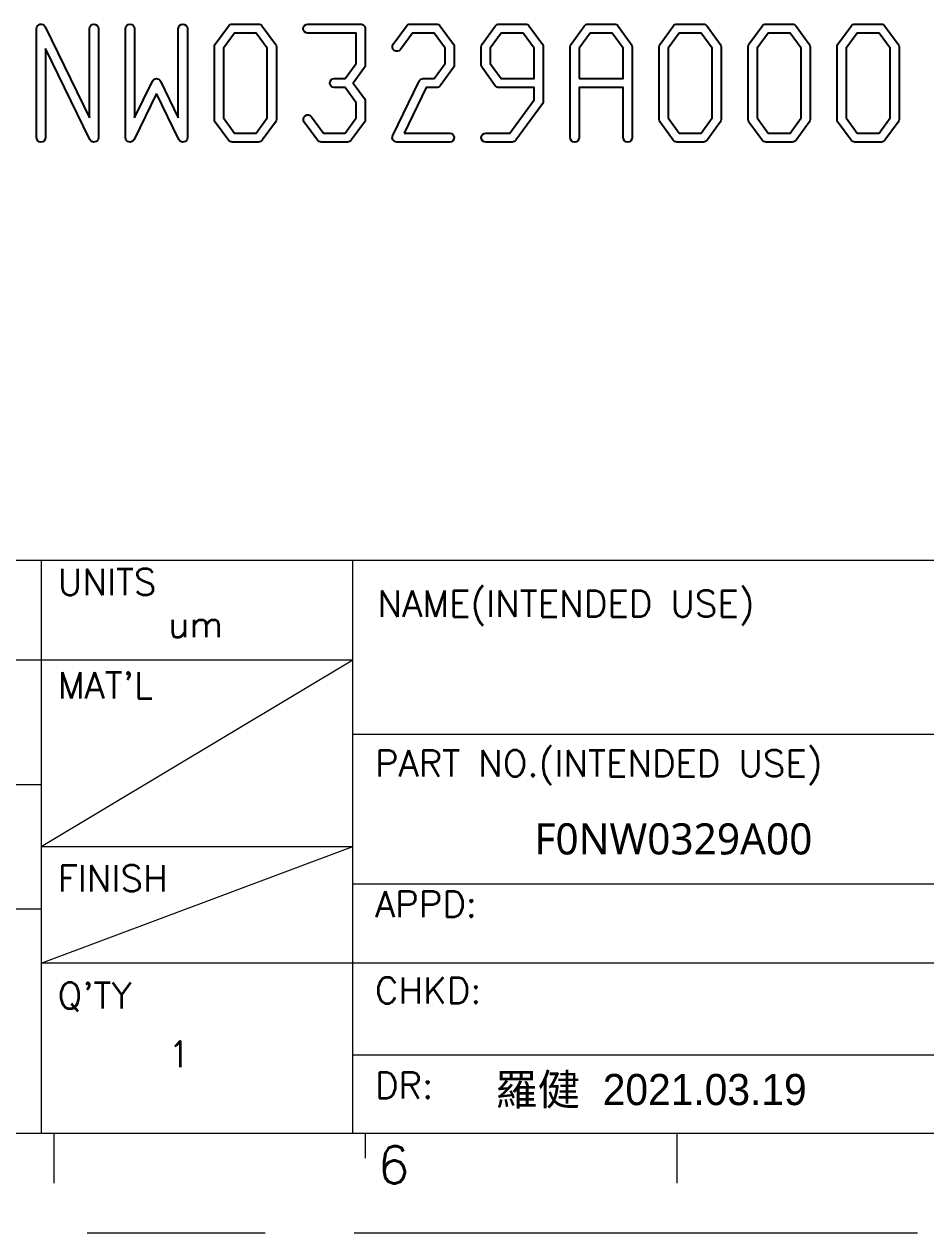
# Model space of a CAD drawing. Extents: x 3712 to 3815, y -392 to -307.
# Drawn here: x 3766.15 to 3781.36, y -391.75 to -371.37 of the extents above; entities that cross this region are included whole.
import ezdxf

# ---------------------------------------------------------------- set-up
doc = ezdxf.new("R2010")
doc.units = 0
doc.linetypes.add('PHANTOM', pattern=[29.5, 9.5, -1.5, 3, -1.5, 3, -1.5, 9.5])
doc.layers.get('0').update_dxf_attribs({"lineweight": 9})
doc.layers.add('0PAPERF', color=2, linetype='PHANTOM', lineweight=9, plot=False)
doc.layers.add('gbr-dxf_layer0', color=7, linetype='Continuous')
doc.styles.add('SIMPLEX', font='simplex.shx')
doc.styles.get("Standard").update_dxf_attribs({"font": 'PMingLiU.ttf'})

msp = doc.modelspace()

# ---------------------------------------------------------------- linework, layer by layer
for p, q in [((3756.358, -380.406), (3795.223, -380.406)), ((3766.442, -380.406), (3766.442, -390.07)), ((3771.694, -390.07), (3771.694, -380.406)), ((3756.358, -382.087), (3771.694, -382.087)), ((3766.442, -385.238), (3771.694, -382.087)), ((3756.358, -384.187), (3766.442, -384.187)), ((3766.442, -385.238), (3771.694, -385.238)), ((3766.442, -387.203), (3771.694, -385.238)), ((3795.223, -385.868), (3771.694, -385.868)), ((3756.358, -386.288), (3766.442, -386.288)), ((3781.988, -387.203), (3766.442, -387.203)), ((3771.694, -388.747), (3781.988, -388.747)), ((3714.133, -390.07), (3795.223, -390.07)), ((3766.652, -390.07), (3766.652, -390.91)), ((3771.904, -390.07), (3771.904, -390.49)), ((3777.156, -390.07), (3777.156, -390.91))]:
    msp.add_line(p, q)
msp.add_lwpolyline([(3771.694, -380.406), (3795.223, -380.406), (3795.223, -383.347), (3771.694, -383.347)], close=True)
at = {"layer": '0PAPERF'}
msp.add_line((3711.716, -391.75), (3797.871, -391.75), dxfattribs=at)
at = {"layer": 'gbr-dxf_layer0', "linetype": 'Continuous'}
for points in [[(3766.361, -373.279), (3766.361, -371.444, -0.796906), (3766.506, -371.41), (3767.253, -372.948)], [(3767.253, -372.948), (3767.253, -371.444, -1), (3767.406, -371.444), (3767.406, -373.279, -0.796906), (3767.261, -373.312), (3766.513, -371.775)], [(3767.861, -373.279), (3767.861, -371.444, -1), (3768.013, -371.444), (3768.013, -372.948)], [(3768.753, -372.948), (3768.753, -371.444, -1), (3768.906, -371.444), (3768.906, -373.279, -0.796906), (3768.761, -373.312), (3768.383, -372.536)], [(3772.368, -373.245), (3772.815, -372.328, -0.287727), (3772.883, -372.285), (3773.068, -372.285), (3773.253, -372.031), (3773.253, -371.774), (3773.068, -371.52), (3772.699, -371.52), (3772.499, -371.794, -1), (3772.375, -371.705), (3772.598, -371.399, -0.240361), (3772.66, -371.367), (3773.106, -371.367, -0.240361), (3773.168, -371.399), (3773.391, -371.705, -0.159612), (3773.406, -371.75), (3773.406, -372.055, -0.159612), (3773.391, -372.1), (3773.168, -372.406, -0.240361), (3773.106, -372.437), (3772.931, -372.437), (3772.559, -373.203)], [(3766.513, -371.775), (3766.513, -373.279, -1), (3766.361, -373.279)], [(3768.013, -372.948), (3768.315, -372.328, -0.625713), (3768.452, -372.328), (3768.753, -372.948)], [(3768.383, -372.536), (3768.006, -373.312, -0.796918), (3767.861, -373.279)], [(3772.559, -373.203), (3773.329, -373.203, -1), (3773.329, -373.355), (3772.437, -373.355, -0.554724), (3772.368, -373.245)]]:
    msp.add_lwpolyline(points, format="xyb", dxfattribs=at)
for points in [[(3769.361, -372.973), (3769.361, -371.75, -0.159612), (3769.375, -371.705), (3769.598, -371.399, -0.240361), (3769.66, -371.367), (3770.106, -371.367, -0.240361), (3770.168, -371.399), (3770.391, -371.705, -0.159612), (3770.406, -371.75), (3770.406, -372.973, -0.159612), (3770.391, -373.018), (3770.168, -373.324, -0.240361), (3770.106, -373.355), (3769.66, -373.355, -0.240361), (3769.598, -373.324), (3769.375, -373.018, -0.159612)], [(3770.875, -373.018, -1), (3770.999, -372.928), (3771.199, -373.203), (3771.568, -373.203), (3771.753, -372.948), (3771.753, -372.692), (3771.568, -372.437), (3771.383, -372.437, -1), (3771.383, -372.285), (3771.568, -372.285), (3771.753, -372.031), (3771.753, -371.52), (3770.937, -371.52, -1), (3770.937, -371.367), (3771.829, -371.367, -0.414239), (3771.906, -371.444), (3771.906, -372.055, -0.159612), (3771.891, -372.1), (3771.701, -372.361), (3771.891, -372.622, -0.159612), (3771.906, -372.667), (3771.906, -372.973, -0.159612), (3771.891, -373.018), (3771.668, -373.324, -0.240361), (3771.606, -373.355), (3771.16, -373.355, -0.240361), (3771.098, -373.324)], [(3773.861, -372.055), (3773.861, -371.75, -0.159612), (3773.875, -371.705), (3774.098, -371.399, -0.240361), (3774.16, -371.367), (3774.606, -371.367, -0.240361), (3774.668, -371.399), (3774.891, -371.705, -0.159612), (3774.906, -371.75), (3774.906, -372.667, -0.159612), (3774.891, -372.712), (3774.445, -373.324, -0.240361), (3774.383, -373.355), (3773.937, -373.355, -1), (3773.937, -373.203), (3774.344, -373.203), (3774.753, -372.642), (3774.753, -372.437), (3774.16, -372.437, -0.240361), (3774.098, -372.406), (3773.875, -372.1, -0.159612)], [(3775.361, -373.279), (3775.361, -371.75, -0.159612), (3775.375, -371.705), (3775.598, -371.399, -0.240361), (3775.66, -371.367), (3776.106, -371.367, -0.240361), (3776.168, -371.399), (3776.391, -371.705, -0.159612), (3776.406, -371.75), (3776.406, -373.279, -1), (3776.253, -373.279), (3776.253, -372.437), (3775.513, -372.437), (3775.513, -373.279, -1)], [(3776.861, -372.973), (3776.861, -371.75, -0.159612), (3776.875, -371.705), (3777.098, -371.399, -0.240361), (3777.16, -371.367), (3777.606, -371.367, -0.240361), (3777.668, -371.399), (3777.891, -371.705, -0.159612), (3777.906, -371.75), (3777.906, -372.973, -0.159612), (3777.891, -373.018), (3777.668, -373.324, -0.240361), (3777.606, -373.355), (3777.16, -373.355, -0.240361), (3777.098, -373.324), (3776.875, -373.018, -0.159612)], [(3778.361, -372.973), (3778.361, -371.75, -0.159612), (3778.375, -371.705), (3778.598, -371.399, -0.240361), (3778.66, -371.367), (3779.106, -371.367, -0.240361), (3779.168, -371.399), (3779.391, -371.705, -0.159612), (3779.406, -371.75), (3779.406, -372.973, -0.159612), (3779.391, -373.018), (3779.168, -373.324, -0.240361), (3779.106, -373.355), (3778.66, -373.355, -0.240361), (3778.598, -373.324), (3778.375, -373.018, -0.159612)], [(3779.861, -372.973), (3779.861, -371.75, -0.159612), (3779.875, -371.705), (3780.098, -371.399, -0.240361), (3780.16, -371.367), (3780.606, -371.367, -0.240361), (3780.668, -371.399), (3780.891, -371.705, -0.159612), (3780.906, -371.75), (3780.906, -372.973, -0.159612), (3780.891, -373.018), (3780.668, -373.324, -0.240361), (3780.606, -373.355), (3780.16, -373.355, -0.240361), (3780.098, -373.324), (3779.875, -373.018, -0.159612)]]:
    msp.add_lwpolyline(points, format="xyb", close=True, dxfattribs=at)
for points in [[(3769.513, -372.948), (3769.699, -373.203), (3770.068, -373.203), (3770.253, -372.948), (3770.253, -371.774), (3770.068, -371.52), (3769.699, -371.52), (3769.513, -371.774)], [(3774.013, -372.031), (3774.199, -372.285), (3774.753, -372.285), (3774.753, -371.774), (3774.568, -371.52), (3774.199, -371.52), (3774.013, -371.774)], [(3775.513, -372.285), (3776.253, -372.285), (3776.253, -371.774), (3776.068, -371.52), (3775.699, -371.52), (3775.513, -371.774)], [(3777.013, -372.948), (3777.199, -373.203), (3777.568, -373.203), (3777.753, -372.948), (3777.753, -371.774), (3777.568, -371.52), (3777.199, -371.52), (3777.013, -371.774)], [(3778.513, -372.948), (3778.699, -373.203), (3779.068, -373.203), (3779.253, -372.948), (3779.253, -371.774), (3779.068, -371.52), (3778.699, -371.52), (3778.513, -371.774)], [(3780.013, -372.948), (3780.199, -373.203), (3780.568, -373.203), (3780.753, -372.948), (3780.753, -371.774), (3780.568, -371.52), (3780.199, -371.52), (3780.013, -371.774)]]:
    msp.add_lwpolyline(points, close=True, dxfattribs=at)

# ---------------------------------------------------------------- texts
at = {"style": 'SIMPLEX'}
for s, height, p in [('UNITS', 0.4412, (3766.718, -380.996)), ('um', 0.4412, (3768.579, -381.707)), ("MAT'L", 0.4412, (3766.718, -382.738)), ('PART NO.(INTENDED USE)', 0.44116, (3772.068, -384.052)), ('FINISH', 0.4412, (3766.718, -385.993)), ('APPD:', 0.4412, (3772.068, -386.427)), ('CHKD:', 0.4412, (3772.068, -387.883)), ("Q'TY", 0.4412, (3766.718, -387.969)), ('1', 0.441, (3768.579, -388.959)), ('DR:', 0.4412, (3772.068, -389.484)), ('6', 0.63, (3772.114, -390.918))]:
    msp.add_text(s, height=height, dxfattribs=at).set_placement(p)
at = {"lineweight": 0, "style": 'SIMPLEX'}
msp.add_text('NAME(INTENDED USE)', height=0.44154, dxfattribs=at).set_placement((3772.108, -381.36))
at = {"linetype": 'Continuous', "insert": (3774.757, -384.844), "char_height": 0.5252, "width": 6.3331, "attachment_point": 1, "bg_fill": 2}
msp.add_mtext('{\\fMicrosoft JhengHei|b0|i0|c136|p18;F0NW0329A00}', dxfattribs=at)
at = {"linetype": 'Continuous', "insert": (3774.095, -389.071), "char_height": 0.5252, "width": 6.86074, "attachment_point": 1}
msp.add_mtext('{\\fPMingLiU|b0|i0|c136|p18;羅健  2021.03.19}', dxfattribs=at)

doc.saveas('drawing.dxf')
